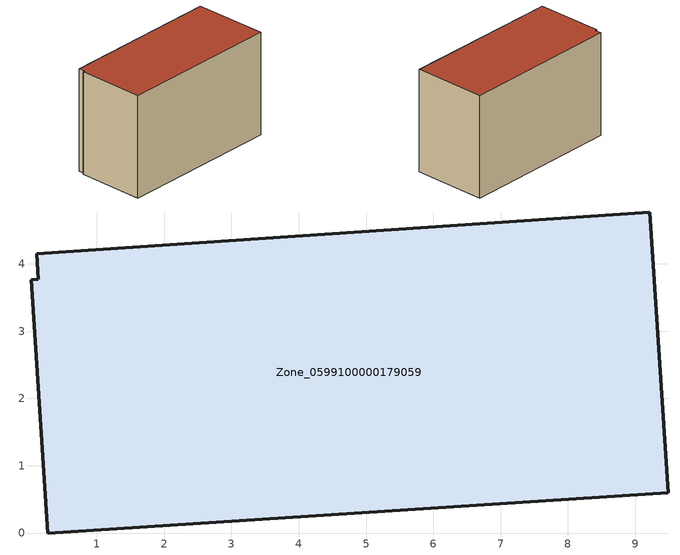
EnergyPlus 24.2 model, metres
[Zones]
Zone_0599100000179059
 floor ground (C_G): 0.13,3.77 0.11,4.15 9.22,4.77 9.49,0.6 0.27,0 0.02,3.76 z0
 wall outside (C_F): 9.49,0.6 9.22,4.77 0.11,4.15 0.13,3.77 0.02,3.76 0.27,0 9.49,0.6 z0:5.9
 roof outside (C_R): 0.11,4.15 0.13,3.77 0.02,3.76 0.27,0 9.49,0.6 9.22,4.77 z5.9
[BUILDING]
Pand.0599100000179059: North Axis=0; Terrain=City; Loads Convergence Tolerance Value=0.04; Temperature Convergence Tolerance Value=0.4; Solar Distribution=FullExterior; Maximum Number of Warmup Days=25; Minimum Number of Warmup Days=1
[Site:Location]
Rotterdam.The.Hague.AP_ZH_NLD Design_Conditions: Latitude=51.96; Longitude=4.45; Time Zone=1; Elevation=-4.5
[SITE:GROUNDTEMPERATURE:BUILDINGSURFACE]
18, 18, 18, 18, 18, 18, 18, 18, 18, 18, 18, 18
[MATERIAL] Thermal Absorptance=0.9; Solar Absorptance=0.7; Visible Absorptance=0.7
Name | Roughness | Thickness | Conductivity | Density | Specific Heat
G.TC.1946-1964 | MediumSmooth | 0.15 | 1 | 540 | 1210
F.TC.1946-1964 | Rough | 0.3 | 0.857143 | 1920 | 840
R.TC.1946-1964 | MediumRough | 0.2 | 0.235294 | 1500 | 1000
[CONSTRUCTION]
C_G: G.TC.1946-1964
C_F: F.TC.1946-1964
C_R: R.TC.1946-1964
[ZONE]
Zone_0599100000179059: Type=1; Multiplier=1; Ceiling Height=Autocalculate; Volume=Autocalculate; Floor Area=autocalculate; Part of Total Floor Area=Yes
[ZONEINFILTRATION:DESIGNFLOWRATE]
Infil_Zone_0599100000179059: Zone or ZoneList or Space or SpaceList=Zone_0599100000179059; Schedule=AlwaysOn; Design Flow Rate Calculation Method=Flow/Area; Flow Rate per Floor Area=0.003; Constant Term Coefficient=1; Temperature Term Coefficient=0; Velocity Term Coefficient=0; Velocity Squared Term Coefficient=0
[HVACTEMPLATE:ZONE:IDEALLOADSAIRSYSTEM]
Zone_0599100000179059: Maximum Heating Supply Air Temperature=50; Minimum Cooling Supply Air Temperature=13; Maximum Heating Supply Air Humidity Ratio=0.0156; Minimum Cooling Supply Air Humidity Ratio=0.0077; Heating Limit=NoLimit; Cooling Limit=NoLimit; Dehumidification Control Type=ConstantSensibleHeatRatio; Cooling Sensible Heat Ratio=0.7; Dehumidification Setpoint=60; Humidification Control Type=None; Humidification Setpoint=30; Outdoor Air Method=None; Outdoor Air Flow Rate per Person=0.00944; Outdoor Air Flow Rate per Zone Floor Area=0; Outdoor Air Flow Rate per Zone=0; Demand Controlled Ventilation Type=None; Outdoor Air Economizer Type=NoEconomizer; Heat Recovery Type=None; Sensible Heat Recovery Effectiveness=0.7; Latent Heat Recovery Effectiveness=0.65
[ZONECONTROL:THERMOSTAT]
ThermostatControl_Zone_0599100000179059: Zone or ZoneList=Zone_0599100000179059; Control Type Schedule=DualSetpointControlType; Control 1=Thermostat_Zone_0599100000179059; Temperature Difference Between Cutout And Setpoint=0
[THERMOSTATSETPOINT:DUALSETPOINT]
Thermostat_Zone_0599100000179059: Heating Setpoint Temperature Schedule=HeatingSetpoint_Zone_0599100000179059; Cooling Setpoint Temperature Schedule=CoolingSetpoint_Zone_0599100000179059
[SCHEDULE:COMPACT]
HeatingSetpoint_Zone_0599100000179059: Through: 12/31, For: AllDays, Until: 24:00, 21
CoolingSetpoint_Zone_0599100000179059: Through: 12/31, For: AllDays, Until: 24:00, 24
DualSetpointControlType: Through: 12/31, For: AllDays, Until: 24:00, 4
AlwaysOn: Through: 12/31, For: AllDays, Until: 24:00, 1
